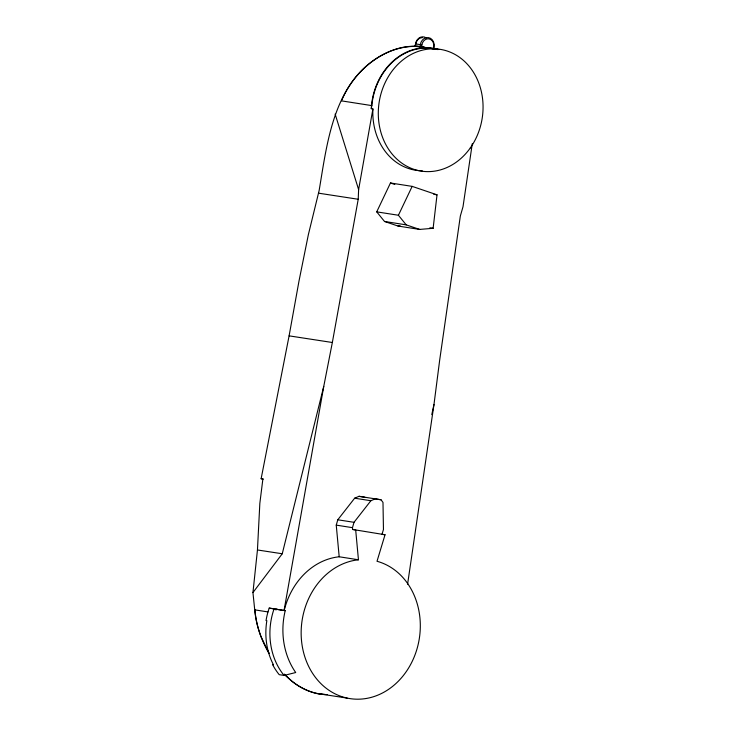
<?xml version="1.0" encoding="UTF-8"?>
<svg xmlns="http://www.w3.org/2000/svg" width="736" height="736" viewBox="0 0 736 736"><rect width="100%" height="100%" fill="white"/><g stroke="black" fill="none" stroke-linecap="round" stroke-linejoin="round"><path stroke-width="1.1" d="M269.21 608.092L285.209 610.678A70.086 59.303 -81.1 0 0 295.716 672.529L284.078 675.427L279.211 674.664A63.71 53.912 -81.1 0 1 272.633 664.672L273.452 664.801A63.71 53.912 -81.1 0 1 266.846 620.696L266.036 620.568A63.71 53.912 -81.1 0 1 269.21 608.092L284.05 610.503L323.748 386.418L332.341 342.498L358.22 199.263L358.616 189.603L372.904 108.937L371.284 108.689L371.827 105.607A61.226 51.814 -81.1 0 1 437.635 49.588M269.091 653.384L260.93 636.465A88.918 66.286 54.1 0 1 254.987 612.361L252.945 592.563L257.453 549.967L259.836 503.396L262.881 478.989L261.133 478.722L289.101 335.855L299.028 280.885L308.366 234.628L319.12 190.578C326.609 146.519 332.23 92.147 370.834 62.486C384.385 52.146 401.378 44.905 418.692 46.451C384.634 44.638 353.887 70.352 341.513 100.869L371.827 105.607M433.127 228.289L437.028 194.819L412.16 186.374L390.466 182.979L376.722 211.858L384.505 221.462L397.946 226.026L419.649 229.42L433.127 228.289L429.87 227.783M407.588 584.2L433.973 404.524L439.677 360.125L460.34 216.034L463.008 206.752L472.273 143.704M432.612 48.916A61.226 51.814 -81.1 0 0 421.507 47.187L415.122 46.331L415.518 43.875A8.243 6.974 -81.1 0 1 426.3 37.968M415.159 46.322L415.803 43.93A7.314 6.192 -81.1 0 1 422.528 37.646M419.906 47.076L420.302 44.629A8.243 6.974 -81.1 0 1 428.499 37.619A8.243 6.974 -81.1 0 1 434.065 46.883L433.67 49.34M421.507 47.187L421.875 44.878A7.084 5.998 -81.1 0 1 428.922 38.861A7.084 5.998 -81.1 0 1 433.706 46.819L433.338 49.128M431.784 414.607L433.973 404.524M252.945 592.563L282.256 553.766L323.748 386.418M285.209 610.678L284.197 610.521A70.086 59.303 -81.1 0 1 339.186 556.775L336.251 525.127L337.787 519.782L354.66 498.198L359.039 496.303L381.018 499.781L382.987 502.394L383.456 529.478L382.002 534.29L385.038 534.759L377.016 561.274A70.086 59.303 -81.1 0 1 406.474 671.306A70.086 59.303 -81.1 0 1 307.252 663.32A70.086 59.303 -81.1 0 1 358.45 559.783L355.681 529.938L352.645 529.46L352.47 527.666L354.007 522.312L370.88 500.738L375.259 498.842L381.018 499.781M419.649 229.42L406.198 224.857L398.415 215.252L412.16 186.374M415.389 46.267L415.426 46.258A61.226 51.814 -81.1 0 1 425.656 47.693M397.946 226.026L400.2 225.842M318.835 193.218L358.22 199.263M289.101 335.855L332.341 342.498M257.453 549.967L282.256 553.766M284.335 674.259L292.146 681.407A67.362 54.142 67.6 0 0 319.157 693.809L347.144 698.087M433.78 194.313L437.028 194.819M376.722 211.858L398.415 215.252M384.505 221.462L406.198 224.857M354.66 498.198L370.88 500.738M337.787 519.782L354.007 522.312M336.251 525.127L352.47 527.666M339.186 556.775L358.45 559.783M277.757 609.5L276.138 609.242A73.168 61.916 -81.1 0 0 275.954 610.024M254.72 609.85L267.959 611.92M421.875 44.878L415.803 43.93M261.133 478.722L263.332 479.081M359.039 496.303L364.798 497.251M352.645 529.46L385.038 534.759M426.061 47.812L421.572 46.828L425.73 47.73M390.466 182.979L394.79 184.451M335.138 114.071L358.616 189.603M422.234 170.77A61.612 52.136 -81.1 0 1 372.904 108.937M371.284 108.689A61.612 52.136 -81.1 0 1 438.95 49.56M268.944 653.264A85.965 64.087 54.1 0 1 254.932 609.886M284.39 674.268A69 55.43 67.6 0 0 319.157 694.011A69 55.448 67.6 0 0 327.345 694.554M325.008 694.407A67.362 54.142 67.6 0 1 319.157 693.809M284.078 675.427A63.71 53.912 -81.1 0 1 274.077 608.856M470.304 147.945A61.612 52.136 -81.1 0 0 440.524 49.395A61.612 52.136 -81.1 0 0 381.193 133.317A61.612 52.136 -81.1 0 0 470.304 147.945"/></g></svg>
